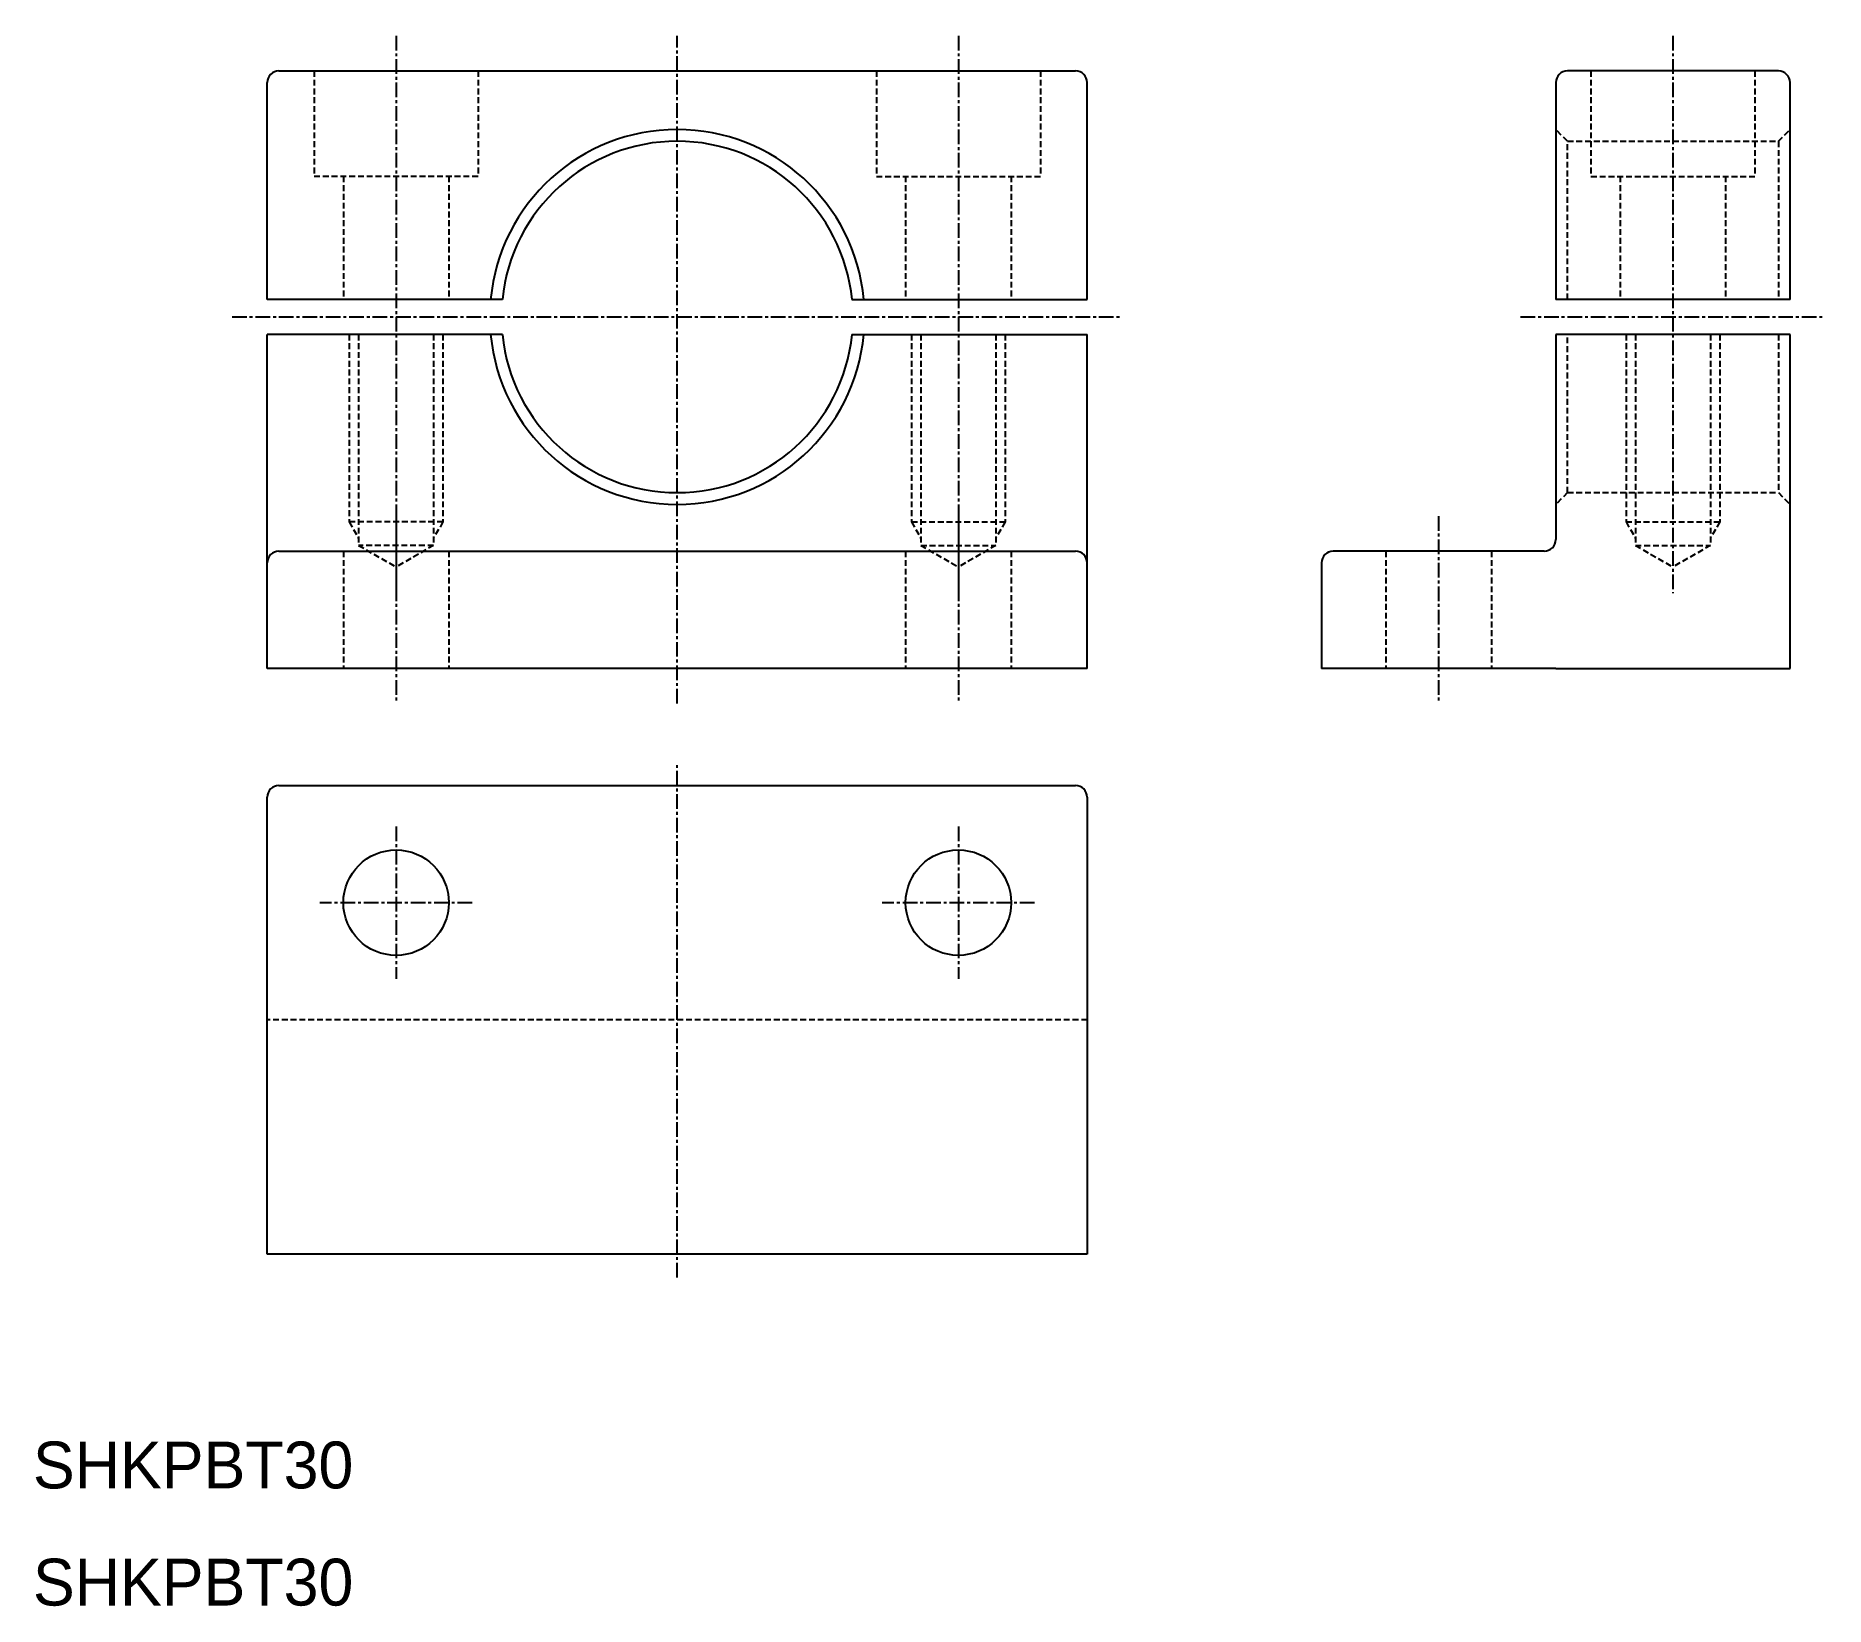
# Model space of a CAD drawing. Extents: x 10 to 163, y 10 to 144.
import ezdxf

# ---------------------------------------------------------------- set-up
doc = ezdxf.new("R2010")
doc.units = 0
doc.linetypes.add('CENTER', pattern=[2, 1.25, -0.25, 0.25, -0.25])
doc.linetypes.add('DASHED', pattern=[0.75, 0.5, -0.25])
doc.layers.get('0').update_dxf_attribs({"linetype": 'CONTINUOUS'})
doc.layers.add('CENTER', color=1, linetype='CENTER')

msp = doc.modelspace()

# ---------------------------------------------------------------- linework, layer by layer
at = {"color": 7, "linetype": 'CONTINUOUS'}
for p, q in [((31, 141), (65, 141)), ((65, 141), (99, 141)), ((159, 141), (141, 141)), ((30, 121.5), (30, 140)), ((100, 121.5), (100, 140)), ((140, 140), (140, 121.5)), ((160, 121.5), (160, 140)), ((50.08, 121.5), (30, 121.5)), ((79.92, 121.5), (100, 121.5)), ((160, 121.5), (140, 121.5)), ((30, 90), (30, 118.5)), ((50.08, 118.5), (30, 118.5)), ((79.92, 118.5), (100, 118.5)), ((100, 90), (100, 118.5)), ((160, 118.5), (140, 118.5)), ((140, 118.5), (140, 101)), ((160, 90), (160, 118.5)), ((31, 100), (99, 100)), ((139, 100), (121, 100)), ((120, 99), (120, 90)), ((100, 90), (30, 90)), ((140, 90), (120, 90)), ((140, 90), (160, 90)), ((31, 80), (99, 80)), ((30, 40), (30, 79)), ((100, 79), (100, 40)), ((100, 40), (30, 40))]:
    msp.add_line(p, q, dxfattribs=at)
at = {"color": 3, "linetype": 'DASHED'}
for p, q in [((34, 141), (34, 132)), ((48, 141), (48, 132)), ((82, 141), (82, 132)), ((96, 141), (96, 132)), ((143, 141), (143, 132)), ((157, 141), (157, 132)), ((141, 135), (140, 136)), ((159, 135), (160, 136)), ((141, 135), (159, 135)), ((141, 121.5), (141, 135)), ((159, 135), (159, 121.5)), ((48, 132), (34, 132)), ((36.5, 132), (36.5, 121.5)), ((45.5, 132), (45.5, 121.5)), ((82, 132), (96, 132)), ((84.5, 132), (84.5, 121.5)), ((93.5, 132), (93.5, 121.5)), ((143, 132), (157, 132)), ((145.5, 132), (145.5, 121.5)), ((154.5, 132), (154.5, 121.5)), ((37, 118.5), (37, 102.5)), ((37.8, 118.5), (37.8, 100.5)), ((44.2, 118.5), (44.2, 100.5)), ((45, 118.5), (45, 102.5)), ((85, 118.5), (85, 102.5)), ((85.8, 118.5), (85.8, 100.5)), ((92.2, 118.5), (92.2, 100.5)), ((93, 118.5), (93, 102.5)), ((141, 105), (141, 118.5)), ((146, 118.5), (146, 102.5)), ((146.8, 118.5), (146.8, 100.5)), ((153.2, 118.5), (153.2, 100.5)), ((154, 118.5), (154, 102.5)), ((159, 118.5), (159, 105)), ((141, 105), (140, 104)), ((141, 105), (159, 105)), ((159, 105), (160, 104)), ((37, 102.5), (37.8, 101.11)), ((45, 102.5), (37, 102.5)), ((45, 102.5), (44.2, 101.11)), ((85, 102.5), (93, 102.5)), ((85, 102.5), (85.8, 101.11)), ((93, 102.5), (92.2, 101.11)), ((146, 102.5), (154, 102.5)), ((146, 102.5), (146.8, 101.11)), ((154, 102.5), (153.2, 101.11)), ((36.5, 100), (36.5, 90)), ((37.8, 100.5), (41, 98.65)), ((44.2, 100.5), (37.8, 100.5)), ((44.2, 100.5), (41, 98.65)), ((45.5, 100), (45.5, 90)), ((84.5, 100), (84.5, 90)), ((85.8, 100.5), (89, 98.65)), ((85.8, 100.5), (92.2, 100.5)), ((92.2, 100.5), (89, 98.65)), ((93.5, 100), (93.5, 90)), ((125.5, 100), (125.5, 90)), ((134.5, 100), (134.5, 90)), ((146.8, 100.5), (150, 98.65)), ((146.8, 100.5), (153.2, 100.5)), ((153.2, 100.5), (150, 98.65)), ((100, 60), (30, 60))]:
    msp.add_line(p, q, dxfattribs=at)
at = {"color": 7, "linetype": 'CONTINUOUS'}
for centre in [(41, 70), (89, 70)]:
    msp.add_circle(centre, 4.5, dxfattribs=at)
for centre, radius, start, end in [((31, 140), 1, 90, 180), ((99, 140), 1, 0, 90), ((141, 140), 1, 90, 180), ((159, 140), 1, 0, 90), ((65, 120), 16, 5.3794, 174.6206), ((65, 120), 15, 5.7392, 174.2608), ((65, 120), 16, 185.3794, 354.6206), ((65, 120), 15, 185.7392, 354.2608), ((139, 101), 1, 270, 0), ((31, 99), 1, 90, 180), ((99, 99), 1, 0, 90), ((121, 99), 1, 90, 180), ((31, 79), 1, 90, 180), ((99, 79), 1, 0, 90)]:
    msp.add_arc(centre, radius, start, end, dxfattribs=at)
at = {"layer": 'CENTER', "color": 1, "linetype": 'CENTER'}
for p, q in [((41, 144), (41, 96.41)), ((65, 87), (65, 144)), ((89, 144), (89, 96.41)), ((150, 144), (150, 96.41)), ((27, 120), (103, 120)), ((137, 120), (163, 120)), ((41, 103), (41, 87)), ((89, 103), (89, 87)), ((130, 103), (130, 87)), ((65, 38), (65, 82)), ((41, 76.5), (41, 63.5)), ((89, 76.5), (89, 63.5)), ((47.5, 70), (34.5, 70)), ((95.5, 70), (82.5, 70))]:
    msp.add_line(p, q, dxfattribs=at)

# ---------------------------------------------------------------- texts
at = {"color": 7, "linetype": 'CONTINUOUS'}
for p in [(10, 20), (10, 10)]:
    msp.add_text('SHKPBT30', height=4, dxfattribs=at).set_placement(p)

doc.saveas('drawing.dxf')
